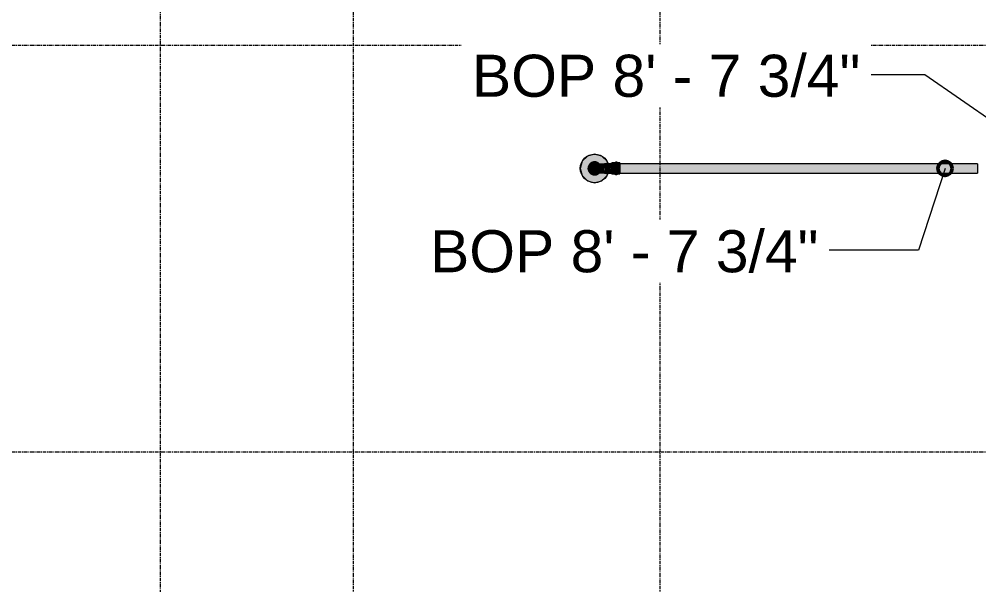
# Model space of a CAD drawing. Header units: inches. Extents: x -3679 to 241, y -496 to 1784.
# Drawn here: x -3101.8 to -2967.3, y 1264.4 to 1343.7 of the extents above; entities that cross this region are included whole.
import ezdxf

# ---------------------------------------------------------------- set-up
doc = ezdxf.new("R2010")
doc.units = ezdxf.units.IN
doc.header["$MEASUREMENT"] = 0
doc.linetypes.add('Grid Line', pattern=[0.875, 0.5, -0.125, 0.125, -0.125])
for name, color, linetype, lineweight in [('A-ANNO-NOTE', 250, 'Continuous', 9), ('G-ANNO-DIMS', 251, 'Continuous', 9), ('P-PIPE', 1, 'Continuous', 9), ('P-PIPE-CNTR', 1, 'Continuous', 9), ('S-GRID', 8, 'Continuous', 9)]:
    doc.layers.add(name, color=color, linetype=linetype, lineweight=lineweight)
doc.styles.add('Arial_1', font='arial.ttf', dxfattribs={"height": 5.901198})

# ---------------------------------------------------------------- blocks, each defined once
blk = doc.blocks.new('Victaulic-VicPress316-Elbow 90-45deg Style P568_P571 - Standard-1233276-LOWER PARKING')
at = {"layer": 'P-PIPE'}
for points in [[(-3022.07, 1322.74), (-3021.92, 1322.74), (-3021.7, 1323.28), (-3021.16, 1323.51), (-3020.61, 1323.28), (-3020.39, 1322.74), (-3020.39, 1322.74), (-3020.24, 1322.74), (-3020.26, 1322.91), (-3020.32, 1323.09), (-3020.49, 1323.36), (-3020.69, 1323.52), (-3020.82, 1323.59), (-3021, 1323.64), (-3021.18, 1323.65), (-3021.34, 1323.6), (-3021.49, 1323.59), (-3021.7, 1323.47), (-3021.83, 1323.36), (-3022.01, 1323.07), (-3022.05, 1322.91)], [(-3021.92, 1322.74), (-3021.81, 1322.74), (-3021.81, 1322.74), (-3021.79, 1322.91), (-3021.75, 1323.04), (-3021.62, 1323.21), (-3021.49, 1323.31), (-3021.33, 1323.38), (-3021.16, 1323.4), (-3020.99, 1323.38), (-3020.83, 1323.31), (-3020.69, 1323.21), (-3020.59, 1323.07), (-3020.52, 1322.91), (-3020.5, 1322.74), (-3020.39, 1322.74), (-3020.61, 1323.28), (-3021.16, 1323.51), (-3021.7, 1323.28), (-3021.88, 1322.84)], [(-3018.94, 1322.74), (-3018.72, 1322.74), (-3018.72, 1323.51), (-3018.8, 1323.5), (-3018.93, 1323.4), (-3018.9, 1323.36), (-3018.92, 1323.27), (-3018.93, 1323.2), (-3018.91, 1323.17), (-3018.91, 1322.97), (-3018.92, 1322.86), (-3018.94, 1322.74)], [(-3018.72, 1322.74), (-3018.27, 1322.74), (-3018.27, 1323.51), (-3018.72, 1323.5), (-3018.72, 1322.87)], [(-3017.98, 1322.74), (-3017.98, 1323.51), (-3018.03, 1323.61), (-3018.12, 1323.65), (-3018.22, 1323.59), (-3018.27, 1323.51), (-3018.27, 1322.74), (-3017.98, 1322.74)], [(-3017.64, 1322.74), (-3017.64, 1323.51), (-3017.98, 1323.5), (-3017.98, 1322.74)], [(-3021.14, 1321.83), (-3020.98, 1321.88), (-3020.82, 1321.89), (-3020.61, 1322.01), (-3020.49, 1322.12), (-3020.31, 1322.41), (-3020.32, 1322.74), (-3020.39, 1322.74), (-3020.61, 1322.2), (-3021.16, 1321.98), (-3021.16, 1321.98), (-3021.7, 1322.2), (-3021.92, 1322.74), (-3022, 1322.74), (-3022.01, 1322.41), (-3021.83, 1322.12), (-3021.62, 1321.96), (-3021.49, 1321.89), (-3021.32, 1321.85)], [(-3019.78, 1322.09), (-3019.76, 1322.1), (-3019.78, 1322.74), (-3020.32, 1322.74), (-3020.32, 1322.39), (-3020.49, 1322.12), (-3020.53, 1322.09), (-3020.04, 1322.09)], [(-3019.77, 1322.74), (-3019.76, 1322.74), (-3019.76, 1323.4), (-3020.52, 1323.39), (-3020.46, 1323.32), (-3020.31, 1323.07), (-3020.26, 1322.89), (-3020.24, 1322.74), (-3019.78, 1322.74)], [(-3019.58, 1322.74), (-3018.93, 1322.76), (-3018.91, 1322.92), (-3018.92, 1323.1), (-3018.91, 1323.17), (-3018.93, 1323.21), (-3018.9, 1323.32), (-3018.92, 1323.39), (-3018.94, 1323.4), (-3019.76, 1323.39), (-3019.76, 1322.74), (-3019.62, 1322.74)], [(-3018.94, 1322.09), (-3018.92, 1322.1), (-3018.9, 1322.11), (-3018.92, 1322.23), (-3018.93, 1322.28), (-3018.91, 1322.31), (-3018.91, 1322.51), (-3018.91, 1322.58), (-3018.94, 1322.74), (-3019.76, 1322.74), (-3019.76, 1322.09), (-3018.94, 1322.09)], [(-3018.72, 1321.98), (-3018.72, 1322.74), (-3018.93, 1322.73), (-3018.91, 1322.57), (-3018.92, 1322.39), (-3018.91, 1322.31), (-3018.93, 1322.27), (-3018.9, 1322.15), (-3018.91, 1322.1), (-3018.94, 1322.08), (-3018.86, 1322.02), (-3018.78, 1321.99)], [(-3018.72, 1321.98), (-3018.27, 1321.99), (-3018.27, 1322.74), (-3018.72, 1322.74), (-3018.72, 1321.99)], [(-3018.12, 1321.83), (-3018.02, 1321.89), (-3017.98, 1321.98), (-3017.98, 1322.74), (-3018.27, 1322.74), (-3018.27, 1321.98), (-3018.21, 1321.88), (-3018.16, 1321.85)], [(-3017.98, 1321.98), (-3017.64, 1321.98), (-3017.64, 1322.74), (-3017.98, 1322.74), (-3017.98, 1322.02)]]:
    blk.add_hatch(color=256, dxfattribs=at).paths.add_polyline_path(points, flags=0)
h = blk.add_hatch(color=256, dxfattribs=at)
h.paths.add_polyline_path([(-3021.16, 1321.98), (-3020.61, 1322.2), (-3020.5, 1322.48), (-3020.5, 1322.74), (-3020.52, 1322.57), (-3020.59, 1322.41), (-3020.69, 1322.28), (-3020.83, 1322.17), (-3020.99, 1322.11), (-3021.16, 1322.09), (-3021.33, 1322.11), (-3021.49, 1322.17), (-3021.62, 1322.28), (-3021.73, 1322.41), (-3021.79, 1322.57), (-3021.81, 1322.74), (-3021.92, 1322.74), (-3021.7, 1322.2), (-3021.32, 1322.04)], flags=0)
h.paths.add_polyline_path([(-3020.5, 1322.48), (-3020.39, 1322.74), (-3020.5, 1322.74)], flags=0)
for p, q in [((-3018.27, 1323.51), (-3018.72, 1323.51)), ((-3017.64, 1323.51), (-3017.98, 1323.51)), ((-3021.74, 1322.45), (-3021.74, 1322.45)), ((-3020.57, 1323.04), (-3020.57, 1323.04)), ((-3018.87, 1323.4), (-3019.76, 1323.4)), ((-3019.76, 1322.09), (-3018.87, 1322.09)), ((-3018.72, 1321.98), (-3018.27, 1321.98)), ((-3017.98, 1321.98), (-3017.64, 1321.98))]:
    blk.add_line(p, q, dxfattribs=at)
at = {"layer": 'P-PIPE', "flags": 128}
for points in [[(-3020.24, 1322.74), (-3020.25, 1322.78), (-3020.25, 1322.82), (-3020.25, 1322.85), (-3020.26, 1322.89), (-3020.26, 1322.92), (-3020.27, 1322.96), (-3020.28, 1322.99), (-3020.29, 1323.03), (-3020.3, 1323.06), (-3020.32, 1323.1), (-3020.33, 1323.13), (-3020.35, 1323.16), (-3020.37, 1323.2), (-3020.38, 1323.23), (-3020.4, 1323.26), (-3020.43, 1323.29), (-3020.45, 1323.32), (-3020.47, 1323.34), (-3020.5, 1323.37), (-3020.52, 1323.4), (-3020.55, 1323.42), (-3020.58, 1323.45), (-3020.6, 1323.47), (-3020.63, 1323.49), (-3020.66, 1323.51), (-3020.7, 1323.53), (-3020.73, 1323.55), (-3020.76, 1323.56), (-3020.79, 1323.58), (-3020.83, 1323.59), (-3020.86, 1323.61), (-3020.9, 1323.62), (-3020.93, 1323.63), (-3020.97, 1323.63), (-3021, 1323.64), (-3021.04, 1323.65), (-3021.07, 1323.65), (-3021.11, 1323.65), (-3021.15, 1323.65), (-3021.18, 1323.65), (-3021.22, 1323.65), (-3021.26, 1323.65), (-3021.29, 1323.64), (-3021.33, 1323.64), (-3021.36, 1323.63), (-3021.4, 1323.62), (-3021.43, 1323.61), (-3021.47, 1323.6), (-3021.5, 1323.59), (-3021.54, 1323.57), (-3021.57, 1323.56), (-3021.6, 1323.54), (-3021.63, 1323.52), (-3021.66, 1323.5), (-3021.69, 1323.48), (-3021.72, 1323.46), (-3021.75, 1323.43), (-3021.78, 1323.41), (-3021.8, 1323.39), (-3021.83, 1323.36), (-3021.85, 1323.33), (-3021.88, 1323.3), (-3021.9, 1323.27), (-3021.92, 1323.24), (-3021.94, 1323.21), (-3021.96, 1323.18), (-3021.97, 1323.15), (-3021.99, 1323.12), (-3022, 1323.08), (-3022.02, 1323.05), (-3022.03, 1323.01), (-3022.04, 1322.98), (-3022.05, 1322.94), (-3022.05, 1322.91), (-3022.06, 1322.87), (-3022.06, 1322.84), (-3022.07, 1322.8), (-3022.07, 1322.76), (-3022.07, 1322.74)], [(-3018.94, 1323.4), (-3018.93, 1323.41), (-3018.92, 1323.42), (-3018.91, 1323.43), (-3018.91, 1323.43), (-3018.9, 1323.44), (-3018.89, 1323.45), (-3018.88, 1323.45), (-3018.87, 1323.46), (-3018.86, 1323.47), (-3018.85, 1323.47), (-3018.85, 1323.48), (-3018.84, 1323.48), (-3018.83, 1323.49), (-3018.82, 1323.49), (-3018.81, 1323.49), (-3018.79, 1323.5), (-3018.78, 1323.5), (-3018.77, 1323.5), (-3018.76, 1323.51), (-3018.75, 1323.51), (-3018.74, 1323.51), (-3018.73, 1323.51), (-3018.72, 1323.51), (-3018.72, 1323.51)], [(-3018.27, 1323.51), (-3018.27, 1323.51), (-3018.27, 1323.52), (-3018.27, 1323.53), (-3018.26, 1323.53), (-3018.26, 1323.54), (-3018.26, 1323.54), (-3018.26, 1323.55), (-3018.26, 1323.55), (-3018.26, 1323.56), (-3018.25, 1323.57), (-3018.25, 1323.57), (-3018.25, 1323.58), (-3018.25, 1323.58), (-3018.24, 1323.59), (-3018.24, 1323.59), (-3018.24, 1323.6), (-3018.23, 1323.6), (-3018.23, 1323.61), (-3018.23, 1323.61), (-3018.22, 1323.61), (-3018.22, 1323.62), (-3018.21, 1323.62), (-3018.21, 1323.62), (-3018.2, 1323.63), (-3018.2, 1323.63), (-3018.19, 1323.63), (-3018.19, 1323.64), (-3018.18, 1323.64), (-3018.18, 1323.64), (-3018.17, 1323.64), (-3018.17, 1323.65), (-3018.16, 1323.65), (-3018.16, 1323.65), (-3018.15, 1323.65), (-3018.15, 1323.65), (-3018.14, 1323.65), (-3018.13, 1323.65), (-3018.13, 1323.65), (-3018.12, 1323.65), (-3018.12, 1323.65), (-3018.11, 1323.65), (-3018.1, 1323.65), (-3018.1, 1323.65), (-3018.09, 1323.65), (-3018.09, 1323.65), (-3018.08, 1323.65), (-3018.08, 1323.65), (-3018.07, 1323.65), (-3018.07, 1323.64), (-3018.06, 1323.64), (-3018.05, 1323.64), (-3018.05, 1323.64), (-3018.04, 1323.63), (-3018.04, 1323.63), (-3018.04, 1323.63), (-3018.03, 1323.62), (-3018.03, 1323.62), (-3018.02, 1323.62), (-3018.02, 1323.61), (-3018.01, 1323.61), (-3018.01, 1323.6), (-3018.01, 1323.6), (-3018, 1323.59), (-3018, 1323.59), (-3018, 1323.58), (-3017.99, 1323.58), (-3017.99, 1323.57), (-3017.99, 1323.57), (-3017.99, 1323.56), (-3017.98, 1323.56), (-3017.98, 1323.55), (-3017.98, 1323.55), (-3017.98, 1323.54), (-3017.98, 1323.54), (-3017.98, 1323.53), (-3017.98, 1323.52), (-3017.98, 1323.52), (-3017.98, 1323.51), (-3017.98, 1323.51)], [(-3018.27, 1323.47), (-3018.27, 1323.48), (-3018.27, 1323.49), (-3018.27, 1323.49), (-3018.27, 1323.5), (-3018.27, 1323.5), (-3018.27, 1323.51), (-3018.27, 1323.51), (-3018.27, 1323.51), (-3018.27, 1323.51)], [(-3018.27, 1323.51), (-3018.27, 1323.51), (-3018.27, 1323.51), (-3018.27, 1323.5), (-3018.27, 1323.5), (-3018.27, 1323.49), (-3018.27, 1323.49), (-3018.27, 1323.48), (-3018.27, 1323.47), (-3018.27, 1323.46), (-3018.27, 1323.45), (-3018.27, 1323.44), (-3018.27, 1323.42), (-3018.27, 1323.41), (-3018.27, 1323.39), (-3018.27, 1323.38), (-3018.27, 1323.36), (-3018.27, 1323.34), (-3018.27, 1323.32), (-3018.27, 1323.3), (-3018.27, 1323.28), (-3018.27, 1323.25), (-3018.27, 1323.23), (-3018.27, 1323.21), (-3018.27, 1323.18), (-3018.27, 1323.16), (-3018.27, 1323.13), (-3018.27, 1323.1), (-3018.27, 1323.08), (-3018.27, 1323.05), (-3018.27, 1323.02), (-3018.27, 1322.99), (-3018.27, 1322.96), (-3018.27, 1322.93), (-3018.27, 1322.9), (-3018.27, 1322.87), (-3018.27, 1322.84), (-3018.27, 1322.81), (-3018.27, 1322.78), (-3018.27, 1322.75), (-3018.27, 1322.74)], [(-3017.98, 1322.74), (-3017.98, 1322.77), (-3017.98, 1322.8), (-3017.98, 1322.83), (-3017.98, 1322.86), (-3017.98, 1322.89), (-3017.98, 1322.92), (-3017.98, 1322.95), (-3017.98, 1322.98), (-3017.98, 1323.01), (-3017.98, 1323.04), (-3017.98, 1323.07), (-3017.98, 1323.1), (-3017.98, 1323.12), (-3017.98, 1323.15), (-3017.98, 1323.18), (-3017.98, 1323.2), (-3017.98, 1323.22), (-3017.98, 1323.25), (-3017.98, 1323.27), (-3017.98, 1323.29), (-3017.98, 1323.31), (-3017.98, 1323.33), (-3017.98, 1323.35), (-3017.98, 1323.37), (-3017.98, 1323.39), (-3017.98, 1323.4), (-3017.98, 1323.42), (-3017.98, 1323.43), (-3017.98, 1323.45), (-3017.98, 1323.46), (-3017.98, 1323.47), (-3017.98, 1323.48), (-3017.98, 1323.49), (-3017.98, 1323.49), (-3017.98, 1323.5), (-3017.98, 1323.5), (-3017.98, 1323.51), (-3017.98, 1323.51), (-3017.98, 1323.51), (-3017.98, 1323.51)], [(-3017.98, 1323.51), (-3017.98, 1323.51), (-3017.98, 1323.51), (-3017.98, 1323.5), (-3017.98, 1323.5), (-3017.98, 1323.49), (-3017.98, 1323.49), (-3017.98, 1323.48), (-3017.98, 1323.47)], [(-3022.07, 1322.74), (-3022.07, 1322.71), (-3022.07, 1322.67), (-3022.06, 1322.63), (-3022.06, 1322.6), (-3022.05, 1322.56), (-3022.04, 1322.53), (-3022.03, 1322.49), (-3022.02, 1322.46), (-3022.01, 1322.42), (-3022, 1322.39), (-3021.98, 1322.35), (-3021.97, 1322.32), (-3021.95, 1322.29), (-3021.93, 1322.26), (-3021.91, 1322.23), (-3021.89, 1322.2), (-3021.87, 1322.17), (-3021.84, 1322.14), (-3021.82, 1322.11), (-3021.79, 1322.09), (-3021.77, 1322.06), (-3021.74, 1322.04), (-3021.71, 1322.02), (-3021.68, 1322), (-3021.65, 1321.98), (-3021.62, 1321.96), (-3021.59, 1321.94), (-3021.55, 1321.92), (-3021.52, 1321.91), (-3021.49, 1321.89), (-3021.45, 1321.88), (-3021.42, 1321.87), (-3021.38, 1321.86), (-3021.35, 1321.85), (-3021.31, 1321.84), (-3021.28, 1321.84), (-3021.24, 1321.83), (-3021.2, 1321.83), (-3021.17, 1321.83), (-3021.13, 1321.83), (-3021.09, 1321.83), (-3021.06, 1321.84), (-3021.02, 1321.84), (-3020.99, 1321.85), (-3020.95, 1321.85), (-3020.91, 1321.86), (-3020.88, 1321.87), (-3020.84, 1321.89), (-3020.81, 1321.9), (-3020.78, 1321.91), (-3020.74, 1321.93), (-3020.71, 1321.95), (-3020.68, 1321.96), (-3020.65, 1321.98), (-3020.62, 1322.01), (-3020.59, 1322.03), (-3020.56, 1322.05), (-3020.54, 1322.07), (-3020.51, 1322.1), (-3020.48, 1322.13), (-3020.46, 1322.15), (-3020.44, 1322.18), (-3020.42, 1322.21), (-3020.39, 1322.24), (-3020.38, 1322.27), (-3020.36, 1322.3), (-3020.34, 1322.34), (-3020.32, 1322.37), (-3020.31, 1322.4), (-3020.3, 1322.44), (-3020.29, 1322.47), (-3020.28, 1322.51), (-3020.27, 1322.54), (-3020.26, 1322.58), (-3020.25, 1322.61), (-3020.25, 1322.65), (-3020.25, 1322.69), (-3020.25, 1322.72), (-3020.24, 1322.74)], [(-3020.53, 1323.4), (-3020.52, 1323.4), (-3020.47, 1323.4), (-3020.42, 1323.4), (-3020.37, 1323.4), (-3020.32, 1323.4), (-3020.27, 1323.4), (-3020.22, 1323.4), (-3020.16, 1323.4), (-3020.11, 1323.4), (-3020.06, 1323.4), (-3020, 1323.4), (-3019.95, 1323.4), (-3019.89, 1323.4), (-3019.83, 1323.4), (-3019.78, 1323.4), (-3019.76, 1323.4)], [(-3018.27, 1322.74), (-3018.27, 1322.71), (-3018.27, 1322.68), (-3018.27, 1322.65), (-3018.27, 1322.62), (-3018.27, 1322.59), (-3018.27, 1322.56), (-3018.27, 1322.53), (-3018.27, 1322.5), (-3018.27, 1322.47), (-3018.27, 1322.44), (-3018.27, 1322.42), (-3018.27, 1322.39), (-3018.27, 1322.36), (-3018.27, 1322.34), (-3018.27, 1322.31), (-3018.27, 1322.28), (-3018.27, 1322.26), (-3018.27, 1322.24), (-3018.27, 1322.21), (-3018.27, 1322.19), (-3018.27, 1322.17), (-3018.27, 1322.15), (-3018.27, 1322.13), (-3018.27, 1322.11), (-3018.27, 1322.1), (-3018.27, 1322.08), (-3018.27, 1322.07), (-3018.27, 1322.05), (-3018.27, 1322.04), (-3018.27, 1322.03), (-3018.27, 1322.02), (-3018.27, 1322.01), (-3018.27, 1322), (-3018.27, 1321.99), (-3018.27, 1321.99), (-3018.27, 1321.98), (-3018.27, 1321.98), (-3018.27, 1321.98), (-3018.27, 1321.98), (-3018.27, 1321.98)], [(-3017.98, 1321.98), (-3017.98, 1321.98), (-3017.98, 1321.98), (-3017.98, 1321.98), (-3017.98, 1321.99), (-3017.98, 1321.99), (-3017.98, 1322), (-3017.98, 1322.01), (-3017.98, 1322.02), (-3017.98, 1322.03), (-3017.98, 1322.04), (-3017.98, 1322.05), (-3017.98, 1322.06), (-3017.98, 1322.08), (-3017.98, 1322.09), (-3017.98, 1322.11), (-3017.98, 1322.13), (-3017.98, 1322.15), (-3017.98, 1322.17), (-3017.98, 1322.19), (-3017.98, 1322.21), (-3017.98, 1322.23), (-3017.98, 1322.25), (-3017.98, 1322.28), (-3017.98, 1322.3), (-3017.98, 1322.33), (-3017.98, 1322.35), (-3017.98, 1322.38), (-3017.98, 1322.41), (-3017.98, 1322.44), (-3017.98, 1322.46), (-3017.98, 1322.49), (-3017.98, 1322.52), (-3017.98, 1322.55), (-3017.98, 1322.58), (-3017.98, 1322.61), (-3017.98, 1322.64), (-3017.98, 1322.67), (-3017.98, 1322.7), (-3017.98, 1322.73), (-3017.98, 1322.74)], [(-3021.15, 1322.09), (-3021.16, 1322.09), (-3021.16, 1322.09)], [(-3019.76, 1322.09), (-3019.82, 1322.09), (-3019.88, 1322.09), (-3019.93, 1322.09), (-3019.99, 1322.09), (-3020.04, 1322.09), (-3020.09, 1322.09), (-3020.15, 1322.09), (-3020.2, 1322.09), (-3020.25, 1322.09), (-3020.31, 1322.09), (-3020.36, 1322.09), (-3020.41, 1322.09), (-3020.46, 1322.09), (-3020.5, 1322.09), (-3020.53, 1322.09)], [(-3018.72, 1321.98), (-3018.73, 1321.98), (-3018.74, 1321.98), (-3018.75, 1321.98), (-3018.76, 1321.98), (-3018.77, 1321.98), (-3018.78, 1321.98), (-3018.79, 1321.99), (-3018.8, 1321.99), (-3018.81, 1321.99), (-3018.82, 1322), (-3018.83, 1322), (-3018.84, 1322.01), (-3018.85, 1322.01), (-3018.86, 1322.02), (-3018.87, 1322.02), (-3018.88, 1322.03), (-3018.89, 1322.04), (-3018.9, 1322.04), (-3018.91, 1322.05), (-3018.91, 1322.06), (-3018.92, 1322.07), (-3018.93, 1322.08), (-3018.93, 1322.08), (-3018.94, 1322.09)], [(-3018.27, 1321.98), (-3018.27, 1321.98), (-3018.27, 1321.98), (-3018.27, 1321.98), (-3018.27, 1321.99), (-3018.27, 1321.99), (-3018.27, 1322), (-3018.27, 1322.01), (-3018.27, 1322.02)], [(-3017.98, 1321.98), (-3017.98, 1321.97), (-3017.98, 1321.96), (-3017.98, 1321.96), (-3017.98, 1321.95), (-3017.98, 1321.95), (-3017.98, 1321.94), (-3017.98, 1321.94), (-3017.98, 1321.93), (-3017.98, 1321.92), (-3017.99, 1321.92), (-3017.99, 1321.91), (-3017.99, 1321.91), (-3017.99, 1321.9), (-3018, 1321.9), (-3018, 1321.89), (-3018, 1321.89), (-3018.01, 1321.88), (-3018.01, 1321.88), (-3018.02, 1321.88), (-3018.02, 1321.87), (-3018.02, 1321.87), (-3018.03, 1321.86), (-3018.03, 1321.86), (-3018.04, 1321.86), (-3018.04, 1321.85), (-3018.05, 1321.85), (-3018.05, 1321.85), (-3018.06, 1321.85), (-3018.06, 1321.84), (-3018.07, 1321.84), (-3018.07, 1321.84), (-3018.08, 1321.84), (-3018.08, 1321.84), (-3018.09, 1321.83), (-3018.1, 1321.83), (-3018.1, 1321.83), (-3018.11, 1321.83), (-3018.11, 1321.83), (-3018.12, 1321.83), (-3018.13, 1321.83), (-3018.13, 1321.83), (-3018.14, 1321.83), (-3018.14, 1321.83), (-3018.15, 1321.83), (-3018.15, 1321.83), (-3018.16, 1321.84), (-3018.17, 1321.84), (-3018.17, 1321.84), (-3018.18, 1321.84), (-3018.18, 1321.84), (-3018.19, 1321.85), (-3018.19, 1321.85), (-3018.2, 1321.85), (-3018.2, 1321.86), (-3018.21, 1321.86), (-3018.21, 1321.86), (-3018.22, 1321.87), (-3018.22, 1321.87), (-3018.22, 1321.87), (-3018.23, 1321.88), (-3018.23, 1321.88), (-3018.24, 1321.89), (-3018.24, 1321.89), (-3018.24, 1321.9), (-3018.25, 1321.9), (-3018.25, 1321.91), (-3018.25, 1321.91), (-3018.25, 1321.92), (-3018.26, 1321.92), (-3018.26, 1321.93), (-3018.26, 1321.93), (-3018.26, 1321.94), (-3018.26, 1321.94), (-3018.26, 1321.95), (-3018.26, 1321.96), (-3018.27, 1321.96), (-3018.27, 1321.97), (-3018.27, 1321.97), (-3018.27, 1321.98)], [(-3017.98, 1322.02), (-3017.98, 1322.01), (-3017.98, 1322), (-3017.98, 1321.99), (-3017.98, 1321.99), (-3017.98, 1321.98), (-3017.98, 1321.98), (-3017.98, 1321.98), (-3017.98, 1321.98), (-3017.98, 1321.98)]]:
    blk.add_lwpolyline(points, dxfattribs=at)
at = {"layer": 'P-PIPE'}
for radius, start, end in [(0.766, 0, 180), (0.767, 180, 0), (0.767, 180, 225), (0.766, 0, 45)]:
    blk.add_arc((-3021.16, 1322.74), radius, start, end, dxfattribs=at)
for centre, major_axis, start_param, end_param in [((-3018.27, 1322.74), (0, 0.766), 0.000183, 1.570788), ((-3017.98, 1322.74), (0, 0.766), 6.282939, 7.853973), ((-3017.64, 1322.74), (0, 0.766), 6.282939, 7.853973), ((-3018.27, 1322.74), (0, 0.766), 1.570788, 3.141338), ((-3017.98, 1322.74), (0, 0.767), 1.570788, 3.141767), ((-3017.64, 1322.74), (0, 0.767), 1.570788, 3.141338)]:
    blk.add_ellipse(centre, major_axis=major_axis, ratio=0.000004, start_param=start_param, end_param=end_param, dxfattribs=at)

msp = doc.modelspace()

# ---------------------------------------------------------------- hatches: boundary and pattern name
at = {"layer": 'A-ANNO-NOTE'}
msp.add_hatch(color=256, dxfattribs=at).paths.add_polyline_path([(-3021.16, 1320.74), (-3020.16, 1321.01), (-3019.42, 1321.74), (-3019.16, 1322.74), (-3019.42, 1323.74), (-3020.16, 1324.47), (-3021.16, 1324.74), (-3022.16, 1324.47), (-3022.89, 1323.74), (-3023.16, 1322.74), (-3022.89, 1321.74), (-3022.16, 1321.01)], flags=0)
h = msp.add_hatch(color=256, dxfattribs=at)
edge = h.paths.add_edge_path(flags=0)
edge.add_arc((-3021.16, 1322.74), 2, 0, 360)
at = {"layer": 'P-PIPE'}
for points in [[(-3021.16, 1322.09), (-3020.99, 1322.11), (-3020.83, 1322.17), (-3020.69, 1322.28), (-3020.59, 1322.41), (-3020.52, 1322.57), (-3020.5, 1322.74), (-3020.52, 1322.91), (-3020.59, 1323.07), (-3020.69, 1323.21), (-3020.83, 1323.31), (-3020.99, 1323.38), (-3021.16, 1323.4), (-3021.33, 1323.38), (-3021.49, 1323.31), (-3021.62, 1323.21), (-3021.73, 1323.07), (-3021.79, 1322.91), (-3021.81, 1322.74), (-3021.79, 1322.57), (-3021.73, 1322.41), (-3021.62, 1322.28), (-3021.49, 1322.17), (-3021.33, 1322.11)], [(-3015.48, 1322.74), (-2967.51, 1322.74), (-2967.51, 1323.4), (-3017.64, 1323.4), (-3017.64, 1322.74)], [(-3017.64, 1322.09), (-2967.51, 1322.09), (-2967.51, 1322.74), (-3017.64, 1322.74), (-3017.64, 1322.09)]]:
    msp.add_hatch(color=256, dxfattribs=at).paths.add_polyline_path(points, flags=0)

# ---------------------------------------------------------------- linework, layer by layer
at = {"layer": 'A-ANNO-NOTE'}
for p, q in [((-3022.89, 1323.74), (-3023.16, 1322.74)), ((-3022.16, 1324.47), (-3022.89, 1323.74)), ((-3021.16, 1324.74), (-3022.16, 1324.47)), ((-3020.16, 1324.47), (-3021.16, 1324.74)), ((-3019.42, 1323.74), (-3020.16, 1324.47)), ((-3019.16, 1322.74), (-3019.42, 1323.74)), ((-3023.16, 1322.74), (-3022.89, 1321.74)), ((-3019.42, 1321.74), (-3019.16, 1322.74)), ((-3022.89, 1321.74), (-3022.16, 1321.01)), ((-3022.16, 1321.01), (-3021.16, 1320.74)), ((-3021.16, 1320.74), (-3020.16, 1321.01)), ((-3020.16, 1321.01), (-3019.42, 1321.74))]:
    msp.add_line(p, q, dxfattribs=at)
msp.add_circle((-3021.16, 1322.74), 2, dxfattribs=at)
at = {"layer": 'G-ANNO-DIMS'}
for p, q in [((-2974.88, 1335.87), (-2982.79, 1335.87)), ((-2964.86, 1328.96), (-2974.88, 1335.87)), ((-2972.04, 1322.74), (-2975.78, 1311.27)), ((-2975.78, 1311.27), (-2988.66, 1311.27))]:
    msp.add_line(p, q, dxfattribs=at)
at = {"layer": 'G-ANNO-DIMS', "lineweight": 50}
msp.add_circle((-2972.04, 1322.74), 1, dxfattribs=at)
at = {"layer": 'P-PIPE'}
for p, q in [((-2967.51, 1323.4), (-3017.64, 1323.4)), ((-3017.64, 1322.09), (-2967.51, 1322.09))]:
    msp.add_line(p, q, dxfattribs=at)
for centre, radius, start, end in [((-3021.16, 1322.74), 0.658, 0, 180), ((-3021.16, 1322.74), 0.657, 180, 0), ((-3021.16, 1322.41), 0.329, 90, 270), ((-3021.16, 1323.07), 0.329, 270, 90)]:
    msp.add_arc(centre, radius, start, end, dxfattribs=at)
for start_param, end_param in [(6.282939, 7.853982), (1.570796, 3.141346)]:
    msp.add_ellipse((-2967.51, 1322.74), major_axis=(0, 0.658), ratio=0.000004, start_param=start_param, end_param=end_param, dxfattribs=at)
at = {"layer": 'P-PIPE-CNTR'}
for p, q in [((-3021.16, 1321.74), (-3021.16, 1323.74)), ((-3022.16, 1322.74), (-3020.16, 1322.74))]:
    msp.add_line(p, q, dxfattribs=at)
at = {"layer": 'S-GRID', "linetype": 'Grid Line'}
for p, q in [((-3082, -484.26), (-3082, 1771.74)), ((-3055, 1771.74), (-3055, -484.26)), ((-3012, 1771.74), (-3012, -484.26)), ((-3666.39, 1340), (228, 1340)), ((-3666.39, 1283), (228, 1283))]:
    msp.add_line(p, q, dxfattribs=at)

# ---------------------------------------------------------------- block references
at = {"layer": 'P-PIPE'}
msp.add_blockref('Victaulic-VicPress316-Elbow 90-45deg Style P568_P571 - Standard-1233276-LOWER PARKING', (0, 0), dxfattribs=at)

# ---------------------------------------------------------------- next in the draw order: texts
at = {"layer": 'G-ANNO-DIMS', "char_height": 5.9012, "width": 1.4210854715202e-13, "attachment_point": 1, "line_spacing_factor": 0.938532, "style": 'Arial_1', "bg_fill": 3, "box_fill_scale": 1.25, "bg_fill_color": 0, "bg_fill_transparency": 0}
for insert in [(-3038.35, 1338.68), (-3044.22, 1314.08)]:
    msp.add_mtext('BOP 8\' - 7 3/4"', dxfattribs=dict(at, insert=insert))

doc.saveas('drawing.dxf')
